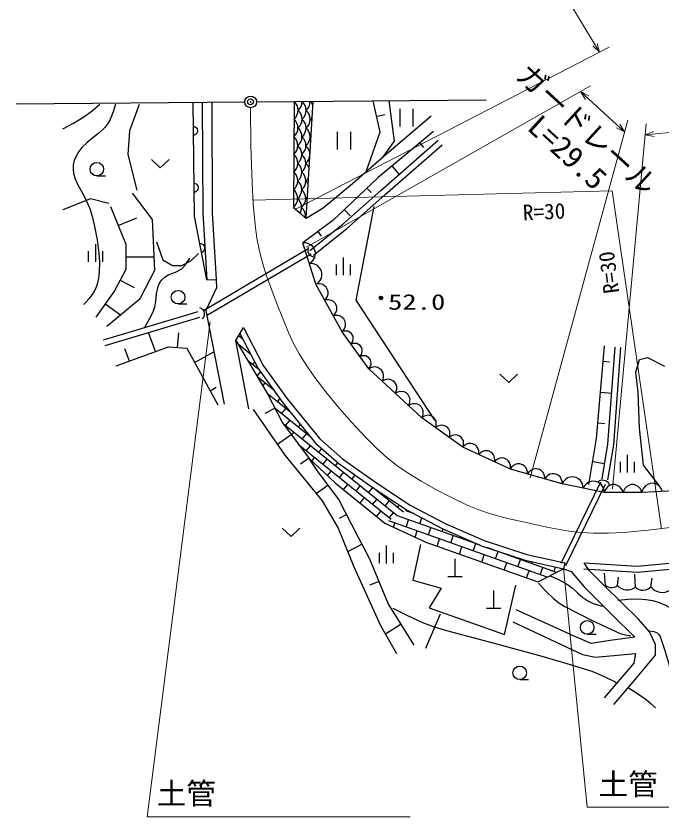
# Model space of a CAD drawing. Units: millimetres, scale not verified. Extents: x 40000 to 680000, y 20000 to 380000.
# Drawn here: x 379818 to 434468, y 246594 to 314429 of the extents above; entities that cross this region are included whole.
import ezdxf
from ezdxf.enums import TextEntityAlignment as Align

# ---------------------------------------------------------------- set-up
doc = ezdxf.new("R2010")
doc.units = ezdxf.units.MM
doc.header["$LTSCALE"] = 1000
doc.header["$PDMODE"] = 32
doc.header["$PDSIZE"] = 500
doc.linetypes.add('CHAIN', pattern=[18.5, 12, -1.5, 3.5, -1.5])
for name, color, linetype, lineweight in [('M-BGD', 7, 'Continuous', 25), ('M-BMK', 2, 'CHAIN', 13), ('M-BMK-OTRS', 5, 'Continuous', 25), ('M-BMK-SRVR', 3, 'Continuous', 25), ('M-STR-HTXT', 7, 'Continuous', 13)]:
    doc.layers.add(name, color=color, linetype=linetype, lineweight=lineweight)
doc.layers.add('M-OTRS', color=6, linetype='Continuous')
doc.styles.add('ＭＳ ゴシック', font='')
doc.styles.get('ＭＳ ゴシック').set_extended_font_data('MS Gothic')

msp = doc.modelspace()

# ---------------------------------------------------------------- linework, layer by layer
at = {"layer": 'M-BGD'}
for p, q in [((394916, 297476), (394806, 307115)), ((395570, 307121), (395625, 297749)), ((396370, 307126), (396425, 297774)), ((403344, 307185), (403298, 298225)), ((404361, 297301), (404959, 307198)), ((409998, 307239), (410598, 304601)), ((411845, 303816), (411383, 307250)), ((410298, 305920), (411034, 306088)), ((411152, 302753), (414941, 305988)), ((412277, 306562), (412277, 305062)), ((413429, 305062), (413429, 306562)), ((406982, 304622), (406982, 303122)), ((408133, 303122), (408133, 304622)), ((410598, 304601), (409813, 302338)), ((415126, 304648), (410459, 300767)), ((410690, 299658), (415542, 303908)), ((410877, 302513), (411845, 303816)), ((411021, 299283), (415871, 303532)), ((413959, 303677), (414288, 303282)), ((408288, 300258), (411152, 302753)), ((409813, 302338), (409415, 301240)), ((411626, 301737), (412205, 301040)), ((386655, 300883), (387401, 300883)), ((410459, 300767), (406625, 297117)), ((405793, 298179), (408288, 300258)), ((409501, 299854), (409858, 299478)), ((391378, 297201), (389665, 299430)), ((407456, 296793), (410690, 299658)), ((407778, 296411), (411021, 299283)), ((387824, 298300), (389116, 295101)), ((403298, 298225), (404361, 297301)), ((404361, 297301), (405793, 298179)), ((407583, 298029), (408087, 297500)), ((388470, 296700), (390034, 297332)), ((391571, 292904), (391378, 297201)), ((395952, 292078), (394916, 297476)), ((395625, 297749), (395952, 292078)), ((396425, 297774), (396751, 292124)), ((406625, 297117), (404083, 295222)), ((404684, 294575), (407456, 296793)), ((404996, 294185), (407778, 296411)), ((405354, 296169), (405632, 295797)), ((386531, 295108), (386531, 293608)), ((389116, 295101), (389116, 292969)), ((405192, 291711), (404083, 295222)), ((385931, 294512), (385931, 293612)), ((387131, 294512), (387131, 293612)), ((395691, 289492), (404540, 294726)), ((389116, 294035), (391520, 294035)), ((395946, 289061), (404794, 294296)), ((407495, 293980), (407495, 292480)), ((406895, 293384), (406895, 292484)), ((408095, 293384), (408095, 292484)), ((389116, 292969), (388147, 291160)), ((390311, 290513), (391571, 292904)), ((388631, 292064), (389800, 291438)), ((395952, 292078), (396751, 292124)), ((396751, 292124), (396766, 291415)), ((407410, 287691), (405192, 291711)), ((388147, 291160), (386564, 288930)), ((396766, 291415), (395866, 289493)), ((387501, 288155), (390311, 290513)), ((387355, 290045), (388654, 289123)), ((393531, 290045), (394277, 290045)), ((387217, 286999), (395234, 289409)), ((395866, 289493), (397440, 281562)), ((387360, 286520), (395378, 288930)), ((391615, 286019), (391029, 287623)), ((398421, 286959), (399055, 288063)), ((399055, 288063), (400737, 284832)), ((409674, 284549), (407410, 287691)), ((393487, 286356), (393595, 287592)), ((398421, 286959), (401099, 282442)), ((399525, 281153), (398421, 286959)), ((399028, 287032), (398643, 287344)), ((398760, 287548), (400310, 284570)), ((388303, 284807), (392720, 286423)), ((392720, 286423), (394255, 286288)), ((394255, 286288), (396894, 281495)), ((399685, 285770), (398610, 286641)), ((398743, 286416), (398800, 286487)), ((428926, 278659), (429599, 286492)), ((429899, 278161), (430497, 286393)), ((430396, 278100), (430996, 286356)), ((389407, 285211), (389027, 286251)), ((394914, 285090), (396557, 285994)), ((399502, 285919), (399566, 285998)), ((400370, 284486), (399442, 285237)), ((399846, 284910), (400021, 285125)), ((429487, 285187), (430037, 285140)), ((432251, 284259), (432555, 285352)), ((432555, 285352), (433254, 285504)), ((433254, 285504), (434682, 284775)), ((400216, 283932), (400508, 284293)), ((400310, 284570), (402381, 281683)), ((400737, 284832), (402779, 281987)), ((414156, 280401), (409674, 284549)), ((432464, 282557), (432251, 284259)), ((401620, 282744), (400274, 283834)), ((396234, 282693), (396764, 282985)), ((400706, 283104), (400892, 283334)), ((401099, 282442), (402368, 279986)), ((403058, 280850), (401104, 282432)), ((401189, 282267), (401236, 282325)), ((429262, 282576), (430214, 282494)), ((432555, 279519), (432464, 282557)), ((401938, 281757), (402145, 282013)), ((402381, 281683), (405162, 278258)), ((402779, 281987), (405524, 278606)), ((399869, 281115), (402550, 277242)), ((401733, 281214), (400879, 280773)), ((404787, 278720), (401752, 281178)), ((402282, 280748), (402639, 281189)), ((402627, 279740), (402984, 280180)), ((417621, 277906), (414156, 280401)), ((402368, 279986), (404608, 276962)), ((412071, 272092), (402430, 279899)), ((403685, 279613), (403873, 279845)), ((429038, 279965), (429629, 279914)), ((432920, 276389), (432555, 279519)), ((403098, 278972), (401933, 278132)), ((403130, 278928), (403328, 279172)), ((404029, 278604), (404386, 279045)), ((411550, 271784), (403694, 278146)), ((405162, 278258), (407122, 276539)), ((405524, 278606), (407432, 276932)), ((428277, 274743), (428926, 278659)), ((429400, 275242), (429899, 278161)), ((404374, 277595), (404731, 278036)), ((405432, 277468), (405694, 277792)), ((421640, 276058), (417621, 277906)), ((429893, 275158), (430396, 278100)), ((402550, 277242), (405707, 273370)), ((404560, 276945), (403892, 276463)), ((404608, 276962), (406822, 274883)), ((405290, 275931), (404608, 276962)), ((404818, 276710), (405075, 277027)), ((405776, 276459), (406133, 276900)), ((407432, 276932), (410311, 274890)), ((431524, 277266), (431524, 275766)), ((406835, 276332), (407052, 276600)), ((407122, 276539), (410029, 274477)), ((428601, 276701), (429620, 276532)), ((430924, 276670), (430924, 275770)), ((432124, 276670), (432124, 275770)), ((434318, 274566), (432920, 276389)), ((407137, 273489), (405290, 275931)), ((406154, 275492), (406478, 275892)), ((407179, 275324), (407536, 275764)), ((408237, 275196), (408522, 275548)), ((426024, 274810), (421640, 276058)), ((406822, 274883), (411030, 271475)), ((407524, 274315), (407880, 274756)), ((410311, 274890), (413156, 273015)), ((425939, 268088), (429300, 274972)), ((429582, 274071), (426024, 274810)), ((426343, 267890), (429704, 274774)), ((406214, 274710), (405224, 273962)), ((408582, 274188), (408939, 274628)), ((409640, 274060), (409997, 274501)), ((412591, 272401), (409954, 274536)), ((410029, 274477), (412901, 272585)), ((432770, 274071), (429582, 274071)), ((436235, 274256), (432770, 274071)), ((408210, 271404), (407137, 273489)), ((408926, 273179), (409283, 273620)), ((409984, 273052), (410341, 273493)), ((410698, 273933), (410737, 273982)), ((405707, 273370), (407078, 271046)), ((411043, 272925), (411399, 273365)), ((412101, 272797), (412214, 272937)), ((413156, 273015), (416136, 271442)), ((407793, 272223), (407145, 271887)), ((410329, 272043), (410686, 272484)), ((411387, 271916), (411744, 272357)), ((419093, 269601), (412079, 272097)), ((413466, 272287), (412799, 272524)), ((412901, 272585), (415918, 270991)), ((413244, 272366), (413255, 272398)), ((409759, 268425), (408210, 271404)), ((411030, 271475), (414489, 269872)), ((424744, 266907), (411358, 271670)), ((411743, 271145), (411865, 271489)), ((412812, 271152), (413028, 271759)), ((413974, 271422), (414153, 271924)), ((416136, 271442), (419423, 270003)), ((407078, 271046), (408388, 267769)), ((413574, 270297), (413759, 270816)), ((414705, 270479), (414921, 271085)), ((415868, 270749), (415949, 270978)), ((415918, 270991), (419245, 269535)), ((415436, 269536), (415652, 270142)), ((416598, 269805), (416814, 270412)), ((417761, 270075), (417795, 270170)), ((419423, 270003), (423038, 268831)), ((409103, 269691), (407874, 269054)), ((411129, 269575), (411129, 268075)), ((414489, 269872), (423956, 266504)), ((417329, 268862), (417545, 269468)), ((418492, 269132), (418708, 269738)), ((419245, 269535), (422906, 268348)), ((425532, 267310), (419637, 269408)), ((410529, 268978), (410529, 268078)), ((411729, 268978), (411729, 268078)), ((419223, 268188), (419438, 268795)), ((420385, 268458), (420601, 269065)), ((421547, 268728), (421567, 268782)), ((423038, 268831), (426252, 268110)), ((411308, 264671), (409759, 268425)), ((416956, 268456), (416956, 266956)), ((421116, 267515), (421332, 268121)), ((422278, 267784), (422494, 268391)), ((422906, 268348), (426142, 267622)), ((423441, 268054), (423498, 268215)), ((426252, 268110), (426142, 267622)), ((428301, 267475), (427879, 268107)), ((427879, 268107), (432379, 267828)), ((432379, 267828), (436338, 268191)), ((408388, 267769), (410652, 262824)), ((423009, 266841), (423225, 267448)), ((423956, 266504), (426142, 267622)), ((424172, 267111), (424387, 267717)), ((425334, 267381), (425473, 267772)), ((426142, 267622), (426782, 267390)), ((426782, 267390), (427879, 266082)), ((427848, 267608), (432387, 267326)), ((429608, 266167), (428301, 267475)), ((432387, 267326), (436390, 267693)), ((416352, 266956), (417560, 266956)), ((429684, 266238), (429620, 267256)), ((430702, 266206), (430797, 266906)), ((432229, 266047), (432165, 267161)), ((433534, 266079), (433629, 266811)), ((410533, 266548), (409733, 266218)), ((427879, 266082), (430157, 263805)), ((432477, 263340), (429608, 266167)), ((420219, 265776), (420219, 264276)), ((413512, 261156), (411308, 264671)), ((419616, 264276), (420823, 264276)), ((427035, 261906), (422142, 264142)), ((415716, 263778), (414465, 260858)), ((430157, 263805), (432182, 261822)), ((433405, 262286), (432477, 263340)), ((410652, 262824), (412022, 260441)), ((412410, 262914), (411080, 262080)), ((421846, 263130), (427752, 260345)), ((428469, 261273), (427035, 261906)), ((428144, 262074), (428891, 262074)), ((433911, 261189), (433405, 262286)), ((430072, 261527), (428469, 261273)), ((432182, 261822), (430072, 261527)), ((433911, 260303), (433911, 261189)), ((427752, 260345), (428849, 260134)), ((428849, 260134), (432224, 260430)), ((432224, 260430), (432097, 259628)), ((432224, 258278), (433911, 260303)), ((432097, 259628), (429566, 256675)), ((422434, 258228), (423180, 258228)), ((430410, 256127), (432224, 258278))]:
    msp.add_line(p, q, dxfattribs=at)
for points in [[(383775, 304878), (384688, 305360), (385567, 305893), (386253, 306407), (386917, 306972)], [(388226, 306972), (388035, 306311), (387790, 305674), (387589, 305315), (387337, 304992), (386852, 304536), (386311, 304110), (385827, 303719), (385387, 303287), (385119, 302945), (384892, 302556), (384749, 302197), (384663, 301816), (384646, 301451), (384690, 301088), (384817, 300633), (385008, 300179), (385571, 299159), (386069, 298132), (386292, 297378), (386462, 296589), (386673, 295478), (386825, 294352), (386874, 293574), (386863, 292775), (386809, 292241), (386695, 291713), (386553, 291325), (386356, 290963), (385985, 290467), (385564, 289997)], [(390228, 306937), (389421, 304719), (389287, 302704), (390026, 299680)], [(394829, 305106), (394922, 305075), (395000, 305027), (395089, 304952), (395138, 304865), (395167, 304771), (395169, 304647), (395142, 304553), (395095, 304465), (395008, 304386), (394930, 304337), (394838, 304306)], [(391266, 302279), (392016, 301571), (392766, 302279)], [(394884, 300286), (394976, 300255), (395055, 300208), (395144, 300133), (395193, 300046), (395222, 299952), (395223, 299828), (395196, 299734), (395149, 299645), (395062, 299566), (394985, 299517), (394893, 299486)], [(387674, 298538), (386129, 298941), (383778, 298001)], [(410095, 298306), (408567, 290361), (415229, 280215)], [(391706, 295313), (392243, 293768), (393049, 293298), (393856, 293298), (394595, 293701), (395267, 294305)], [(395359, 295170), (395455, 295156), (395541, 295124), (395641, 295066), (395705, 294988), (395750, 294901), (395774, 294779), (395764, 294682), (395733, 294586), (395662, 294493), (395594, 294431), (395509, 294384)], [(404638, 293467), (404819, 293596), (404957, 293756), (405096, 293988), (405140, 294214), (405141, 294441), (405055, 294713), (404924, 294899), (404758, 295059), (404511, 295169), (404308, 295216), (404083, 295222)], [(405108, 294002), (405021, 294008), (404943, 294021), (404864, 294052), (404784, 294095), (404712, 294157), (404642, 294238), (404579, 294343), (404546, 294439), (404522, 294539), (404524, 294624), (404539, 294711), (404560, 294784), (404600, 294863)], [(390713, 288077), (391090, 288715), (391408, 289374), (391552, 289808), (391637, 290261), (391709, 290895), (391840, 291516), (391968, 291804), (392157, 292076), (392395, 292314), (392683, 292513), (393300, 292748), (393857, 293027), (394111, 293299), (394337, 293632), (394424, 293777), (394510, 293925)], [(405192, 291711), (405373, 291841), (405511, 292000), (405650, 292232), (405695, 292459), (405695, 292686), (405610, 292958), (405479, 293143), (405312, 293303), (405065, 293413), (404862, 293460), (404638, 293467)], [(405932, 290371), (406058, 290506), (406144, 290659), (406220, 290871), (406219, 291063), (406182, 291248), (406067, 291455), (405930, 291585), (405769, 291688), (405549, 291737), (405376, 291742), (405192, 291711)], [(406671, 289031), (406797, 289166), (406883, 289319), (406959, 289531), (406958, 289723), (406921, 289908), (406807, 290115), (406670, 290245), (406508, 290348), (406288, 290398), (406115, 290402), (405932, 290371)], [(395331, 289757), (395414, 289726), (395484, 289692), (395551, 289639), (395616, 289576), (395667, 289496), (395712, 289399), (395742, 289280), (395746, 289178), (395741, 289076), (395715, 288995), (395676, 288915), (395635, 288851), (395574, 288787)], [(407410, 287691), (407536, 287827), (407623, 287979), (407698, 288191), (407697, 288383), (407660, 288568), (407546, 288776), (407409, 288905), (407247, 289008), (407028, 289058), (406854, 289063), (406671, 289031)], [(408165, 286644), (408257, 286770), (408314, 286906), (408355, 287092), (408335, 287252), (408286, 287403), (408169, 287566), (408041, 287661), (407895, 287730), (407706, 287750), (407561, 287736), (407410, 287691)], [(408919, 285597), (409011, 285723), (409068, 285859), (409110, 286044), (409090, 286205), (409040, 286356), (408923, 286518), (408795, 286613), (408650, 286683), (408461, 286702), (408315, 286689), (408165, 286644)], [(409674, 284549), (409766, 284676), (409823, 284812), (409865, 284997), (409844, 285158), (409795, 285309), (409678, 285471), (409550, 285566), (409404, 285636), (409215, 285655), (409070, 285642), (408919, 285597)], [(410794, 283512), (410872, 283680), (410906, 283852), (410910, 284076), (410849, 284257), (410757, 284421), (410583, 284582), (410412, 284662), (410227, 284709), (410004, 284686), (409838, 284637), (409674, 284549)], [(411915, 282475), (411992, 282643), (412026, 282814), (412031, 283039), (411970, 283220), (411877, 283384), (411703, 283545), (411533, 283625), (411347, 283671), (411124, 283649), (410958, 283600), (410794, 283512)], [(420751, 284098), (421501, 283390), (422251, 284098)], [(413035, 281438), (413113, 281606), (413146, 281777), (413151, 282002), (413090, 282183), (412997, 282347), (412824, 282508), (412653, 282587), (412468, 282634), (412244, 282612), (412079, 282563), (411915, 282475)], [(414156, 280401), (414233, 280569), (414267, 280740), (414272, 280964), (414211, 281146), (414118, 281310), (413944, 281470), (413774, 281550), (413588, 281597), (413365, 281575), (413199, 281525), (413035, 281438)], [(415311, 279569), (415363, 279733), (415375, 279896), (415354, 280104), (415277, 280265), (415172, 280406), (414993, 280535), (414826, 280589), (414649, 280611), (414445, 280565), (414298, 280500), (414156, 280401)], [(416466, 278738), (416518, 278902), (416530, 279064), (416509, 279272), (416432, 279433), (416327, 279574), (416148, 279703), (415981, 279757), (415804, 279780), (415600, 279734), (415453, 279669), (415311, 279569)], [(417621, 277906), (417673, 278070), (417685, 278232), (417664, 278441), (417587, 278601), (417482, 278742), (417303, 278871), (417136, 278926), (416959, 278948), (416755, 278902), (416608, 278837), (416466, 278738)], [(418961, 277290), (418981, 277467), (418961, 277635), (418898, 277842), (418788, 277990), (418653, 278113), (418446, 278208), (418265, 278230), (418081, 278218), (417882, 278131), (417745, 278035), (417621, 277906)], [(420301, 276674), (420321, 276851), (420301, 277019), (420238, 277226), (420128, 277374), (419993, 277497), (419786, 277592), (419605, 277614), (419421, 277602), (419222, 277515), (419085, 277419), (418961, 277290)], [(421640, 276058), (421661, 276235), (421641, 276403), (421578, 276610), (421467, 276758), (421333, 276881), (421125, 276976), (420945, 276998), (420761, 276986), (420562, 276898), (420425, 276803), (420301, 276674)], [(423102, 275642), (423095, 275826), (423048, 275993), (422951, 276194), (422815, 276328), (422659, 276431), (422432, 276496), (422245, 276490), (422060, 276448), (421871, 276328), (421747, 276209), (421640, 276058)], [(424563, 275226), (424556, 275410), (424509, 275577), (424412, 275778), (424276, 275912), (424120, 276015), (423894, 276080), (423706, 276074), (423521, 276032), (423332, 275912), (423208, 275793), (423102, 275642)], [(426024, 274810), (426017, 274994), (425970, 275161), (425873, 275363), (425737, 275496), (425581, 275600), (425355, 275664), (425168, 275658), (424982, 275616), (424794, 275496), (424669, 275378), (424563, 275226)], [(427803, 274441), (427779, 274659), (427708, 274855), (427575, 275086), (427402, 275234), (427206, 275344), (426931, 275401), (426708, 275378), (426490, 275312), (426276, 275152), (426138, 275000), (426024, 274810)], [(429582, 274071), (429557, 274290), (429487, 274485), (429354, 274717), (429180, 274864), (428985, 274974), (428710, 275032), (428487, 275008), (428269, 274942), (428055, 274783), (427916, 274630), (427803, 274441)], [(429042, 274974), (429109, 275031), (429173, 275075), (429252, 275108), (429339, 275134), (429434, 275139), (429541, 275131), (429659, 275099), (429750, 275054), (429836, 274999), (429894, 274937), (429945, 274863), (429981, 274797), (430007, 274712)], [(431176, 274071), (431116, 274254), (431020, 274410), (430865, 274585), (430689, 274681), (430502, 274741), (430255, 274741), (430068, 274681), (429892, 274585), (429737, 274410), (429645, 274254), (429582, 274071)], [(432770, 274071), (432710, 274254), (432614, 274410), (432459, 274585), (432283, 274681), (432096, 274741), (431849, 274741), (431662, 274681), (431486, 274585), (431331, 274410), (431239, 274254), (431176, 274071)], [(434502, 274163), (434427, 274359), (434314, 274523), (434135, 274704), (433938, 274798), (433731, 274852), (433463, 274838), (433263, 274762), (433078, 274648), (432919, 274448), (432828, 274274), (432770, 274071)], [(402337, 271046), (403087, 270337), (403837, 271046)], [(414048, 269676), (413393, 266637), (415776, 265982), (414763, 264314), (421138, 262050), (422091, 266220)], [(425013, 267017), (425719, 266700), (426392, 266330), (426889, 265962), (427360, 265536), (427761, 265187), (428199, 264886), (428648, 264683), (429137, 264528), (429304, 264483), (429471, 264439)], [(424025, 266400), (424638, 265719), (425287, 265087), (425744, 264727), (426239, 264415), (428564, 263244), (430918, 262127), (431381, 262008), (431847, 261935)], [(430733, 264950), (431617, 265037), (432512, 265066), (433100, 265023), (433692, 264917), (434230, 264762), (434755, 264547), (435504, 264145), (436239, 263687)], [(411705, 264285), (412946, 263653), (414208, 263077), (415207, 262704), (416228, 262386), (420270, 261326), (424301, 260206), (426426, 259599), (428528, 258936), (429521, 258520), (430500, 258044), (430599, 257995), (430706, 257941)], [(433425, 262372), (433767, 262303), (434063, 262185), (434214, 262053), (434330, 261869), (434724, 260701), (435042, 259567), (435131, 259072), (435277, 258606), (435447, 258304), (435671, 258030), (436087, 257657), (436557, 257317), (437254, 256876), (437968, 256495), (438649, 256199), (439353, 255959), (439640, 255875), (439937, 255792)], [(431646, 257538), (432408, 257061), (433133, 256536), (433533, 256191), (433929, 255826)]]:
    msp.add_lwpolyline(points, dxfattribs=at)
for centre, radius in [((386655, 301457), 574), ((393531, 290618), 574), ((410694, 290556), 150), ((410694, 290556), 131), ((410694, 290556), 112), ((410694, 290556), 93.7), ((410694, 290556), 75), ((410694, 290556), 56.2), ((410694, 290555), 37.5), ((410694, 290556), 18.8), ((428144, 262648), 574), ((422434, 258802), 574)]:
    msp.add_circle(centre, radius, dxfattribs=at)
for centre, radius, start, end in [((402693, 306442), 988, 310.61166, 48.79699), ((403038, 307186), 988, 310.61166, 0.23108), ((403375, 306438), 988, 310.61166, 48.79699), ((403720, 307183), 988, 310.61166, 0.75781), ((404057, 306435), 988, 26.69491, 48.79699), ((403031, 305693), 988, 310.61166, 48.79699), ((403713, 305690), 988, 310.61166, 48.79699), ((402686, 304948), 988, 310.61166, 48.79699), ((403368, 304945), 988, 310.61166, 48.79699), ((404057, 306435), 988, 310.61166, 326.38152), ((404050, 304941), 988, 35.1703, 48.79699), ((403023, 304200), 988, 310.61166, 48.79699), ((403705, 304196), 988, 310.61166, 48.79699), ((402678, 303455), 988, 310.61166, 48.79699), ((403360, 303452), 988, 310.61166, 48.79699), ((404050, 304941), 988, 310.61166, 317.90614), ((404042, 303448), 988, 42.29646, 48.79699), ((403015, 302707), 988, 310.61166, 48.79699), ((403697, 302703), 988, 310.61166, 48.79699), ((402670, 301962), 988, 310.61166, 48.79699), ((403352, 301958), 988, 310.61166, 48.79699), ((403007, 301214), 988, 310.61166, 48.79699), ((403689, 301210), 988, 20.03287, 48.79699), ((402663, 300469), 988, 310.61166, 48.79699), ((403345, 300465), 988, 310.61166, 48.79699), ((403689, 301210), 988, 310.61166, 333.04356), ((403000, 299720), 988, 310.61166, 48.79699), ((403682, 299717), 988, 30.06646, 48.79699), ((402655, 298975), 988, 310.61166, 48.79699), ((403337, 298972), 988, 310.61166, 48.79699), ((402992, 298227), 988, 330.64448, 48.79699), ((403682, 299717), 988, 310.61166, 323.00997), ((403674, 298224), 988, 37.93658, 48.79699), ((403329, 297479), 988, 352.33817, 48.79699), ((430209, 266756), 738, 224.60727, 311.81291), ((431549, 266928), 1113, 220.45032, 307.65596), ((432865, 266748), 946, 227.79436, 315), ((434479, 266803), 1191, 217.48225, 304.6879)]:
    msp.add_arc(centre, radius, start, end, dxfattribs=at)
at = {"layer": 'M-BMK'}
msp.add_lwpolyline([(399669, 306655), (399697, 303472), (399786, 300286), (399884, 298515), (400042, 296738), (400197, 295620), (400411, 294515), (400687, 293455), (401022, 292411), (401925, 290000), (402883, 287613), (403302, 286708), (403779, 285823), (404409, 284805), (405097, 283810), (406020, 282590), (406994, 281403), (408189, 280036), (409439, 278698), (410304, 277840), (411216, 277021), (412047, 276369), (412916, 275764), (414105, 275024), (415338, 274329), (416656, 273639), (417996, 273005), (418966, 272605), (419955, 272263), (421402, 271879), (422877, 271549), (424724, 271144), (426577, 270799), (427617, 270685), (428665, 270630), (429946, 270630), (431226, 270690), (433314, 270879), (435398, 271128)], dxfattribs=at)
at = {"layer": 'M-BMK-OTRS'}
for p, q in [((400167, 307159), (419581, 307317)), ((379818, 306993), (399167, 307151))]:
    msp.add_line(p, q, dxfattribs=at)
at = {"layer": 'M-BMK-SRVR'}
for radius in [498, 15]:
    msp.add_circle((399667, 307155), radius, dxfattribs=at)
at = {"layer": 'M-OTRS'}
msp.add_point((399653, 307167), dxfattribs=at)
at = {"layer": 'M-STR-HTXT'}
for p, q in [((429176, 311356), (419667, 327217)), ((403508, 298108), (429994, 311779)), ((404389, 294861), (428434, 308511)), ((427580, 308026), (431312, 304610)), ((433049, 304356), (458315, 306805)), ((423325, 275323), (431587, 305618)), ((430292, 274377), (433136, 305305)), ((399862, 298846), (430263, 299615)), ((434435, 271007), (430263, 299615)), ((396244, 288526), (390915, 246594)), ((426129, 267675), (428147, 247423)), ((428147, 247423), (448536, 247423)), ((390915, 246594), (413156, 246594))]:
    msp.add_line(p, q, dxfattribs=at)
for points in [[(428975, 312111), (429176, 311356), (428607, 311890)], [(427988, 307361), (427580, 308026), (428278, 307678)], [(430905, 305275), (431312, 304610), (430615, 304958)], [(433816, 304214), (433049, 304356), (433775, 304641)]]:
    msp.add_lwpolyline(points, dxfattribs=at)

# ---------------------------------------------------------------- texts
at = {"layer": 'M-BGD', "style": 'ＭＳ ゴシック', "width": 1.35}
msp.add_text('52.0', height=1320, dxfattribs=at).set_placement((411294, 289156), align=Align.BOTTOM_LEFT)
at = {"layer": 'M-STR-HTXT', "style": 'ＭＳ ゴシック'}
for s, height, rotation, p in [('ガードレール', 1833, 317.5, (421618, 308845)), ('R=30', 1320, 2.6, (422744, 296723)), ('R=30', 1320, 97.4, (431246, 291065))]:
    msp.add_text(s, height=height, rotation=rotation, dxfattribs=at).set_placement(p, align=Align.BOTTOM_LEFT)
at = {"layer": 'M-STR-HTXT', "style": 'ＭＳ ゴシック', "width": 1.05}
msp.add_text('L=29.5', height=1833, rotation=317.5, dxfattribs=at).set_placement((422592, 304463), align=Align.BOTTOM_LEFT)
at = {"layer": 'M-STR-HTXT', "style": 'ＭＳ ゴシック'}
for p in [(429109, 247903), (391725, 247117)]:
    msp.add_text('土管', height=1833, dxfattribs=at).set_placement(p, align=Align.BOTTOM_LEFT)

doc.saveas('drawing.dxf')
